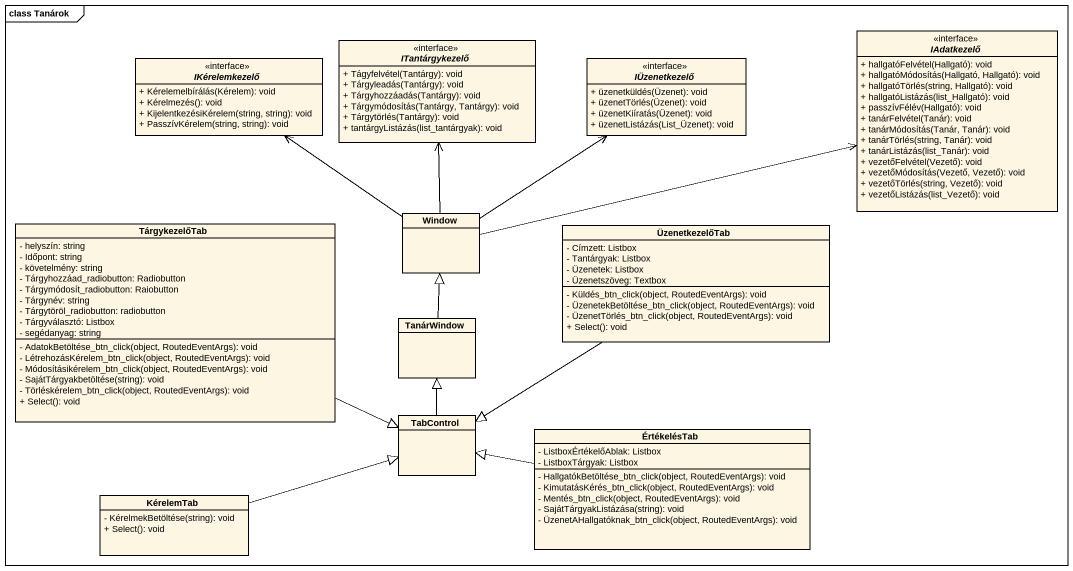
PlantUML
@startuml
mainframe class Tanárok
hide circle
hide empty members
skinparam classAttributeIconSize 0
interface IAdatkezelő <<interface>> {
  + hallgatóFelvétel(Hallgató): void
  + hallgatóMódosítás(Hallgató, Hallgató): void
  + hallgatóTörlés(string, Hallgató): void
  + hallgatóListázás(list_Hallgató): void
  + passzívFélév(Hallgató): void
  + tanárFelvétel(Tanár): void
  + tanárMódosítás(Tanár, Tanár): void
  + tanárTörlés(string, Tanár): void
  + tanárListázás(list_Tanár): void
  + vezetőFelvétel(Vezető): void
  + vezetőMódosítás(Vezető, Vezető): void
  + vezetőTörlés(string, Vezető): void
  + vezetőListázás(list_Vezető): void
}
interface IKérelemkezelő <<interface>> {
  + Kérelemelbírálás(Kérelem): void
  + Kérelmezés(): void
  + KijelentkezésiKérelem(string, string): void
  + PasszívKérelem(string, string): void
}
interface ITantárgykezelő <<interface>> {
  + Tágyfelvétel(Tantárgy): void
  + Tárgyleadás(Tantárgy): void
  + Tárgyhozzáadás(Tantárgy): void
  + Tárgymódosítás(Tantárgy, Tantárgy): void
  + Tárgytörlés(Tantárgy): void
  + tantárgyListázás(list_tantárgyak): void
}
interface IÜzenetkezelő <<interface>> {
  + üzenetküldés(Üzenet): void
  + üzenetTörlés(Üzenet): void
  + üzenetKiíratás(Üzenet): void
  + üzenetListázás(List_Üzenet): void
}
class TárgykezelőTab {
  - helyszín: string
  - Időpont: string
  - követelmény: string
  - Tárgyhozzáad_radiobutton: Radiobutton
  - Tárgymódosít_radiobutton: Raiobutton
  - Tárgynév: string
  - Tárgytöröl_radiobutton: radiobutton
  - Tárgyválasztó: Listbox
  - segédanyag: string
  - AdatokBetöltése_btn_click(object, RoutedEventArgs): void
  - LétrehozásKérelem_btn_click(object, RoutedEventArgs): void
  - Módosításikérelem_btn_click(object, RoutedEventArgs): void
  - SajátTárgyakbetöltése(string): void
  - Törléskérelem_btn_click(object, RoutedEventArgs): void
  + Select(): void
}
class Window
class ÜzenetkezelőTab {
  - Címzett: Listbox
  - Tantárgyak: Listbox
  - Üzenetek: Listbox
  - Üzenetszöveg: Textbox
  - Küldés_btn_click(object, RoutedEventArgs): void
  - ÜzenetekBetöltése_btn_click(object, RoutedEventArgs): void
  - ÜzenetTörlés_btn_click(object, RoutedEventArgs): void
  + Select(): void
}
class TanárWindow
class TabControl
class ÉrtékelésTab {
  - ListboxÉrtékelőAblak: Listbox
  - ListboxTárgyak: Listbox
  - HallgatókBetöltése_btn_click(object, RoutedEventArgs): void
  - KimutatásKérés_btn_click(object, RoutedEventArgs): void
  - Mentés_btn_click(object, RoutedEventArgs): void
  - SajátTárgyakListázása(string): void
  - ÜzenetAHallgatóknak_btn_click(object, RoutedEventArgs): void
}
class KérelemTab {
  - KérelmekBetöltése(string): void
  + Select(): void
}
TárgykezelőTab -right-|> TabControl
Window -right-> IAdatkezelő
Window -up-> IKérelemkezelő
Window -up-> ITantárgykezelő
Window -up-> IÜzenetkezelő
ÜzenetkezelőTab --|> TabControl
TanárWindow -up-|> Window
TabControl -up-|> TanárWindow
ÉrtékelésTab -left-|> TabControl
KérelemTab -right-|> TabControl
@enduml
